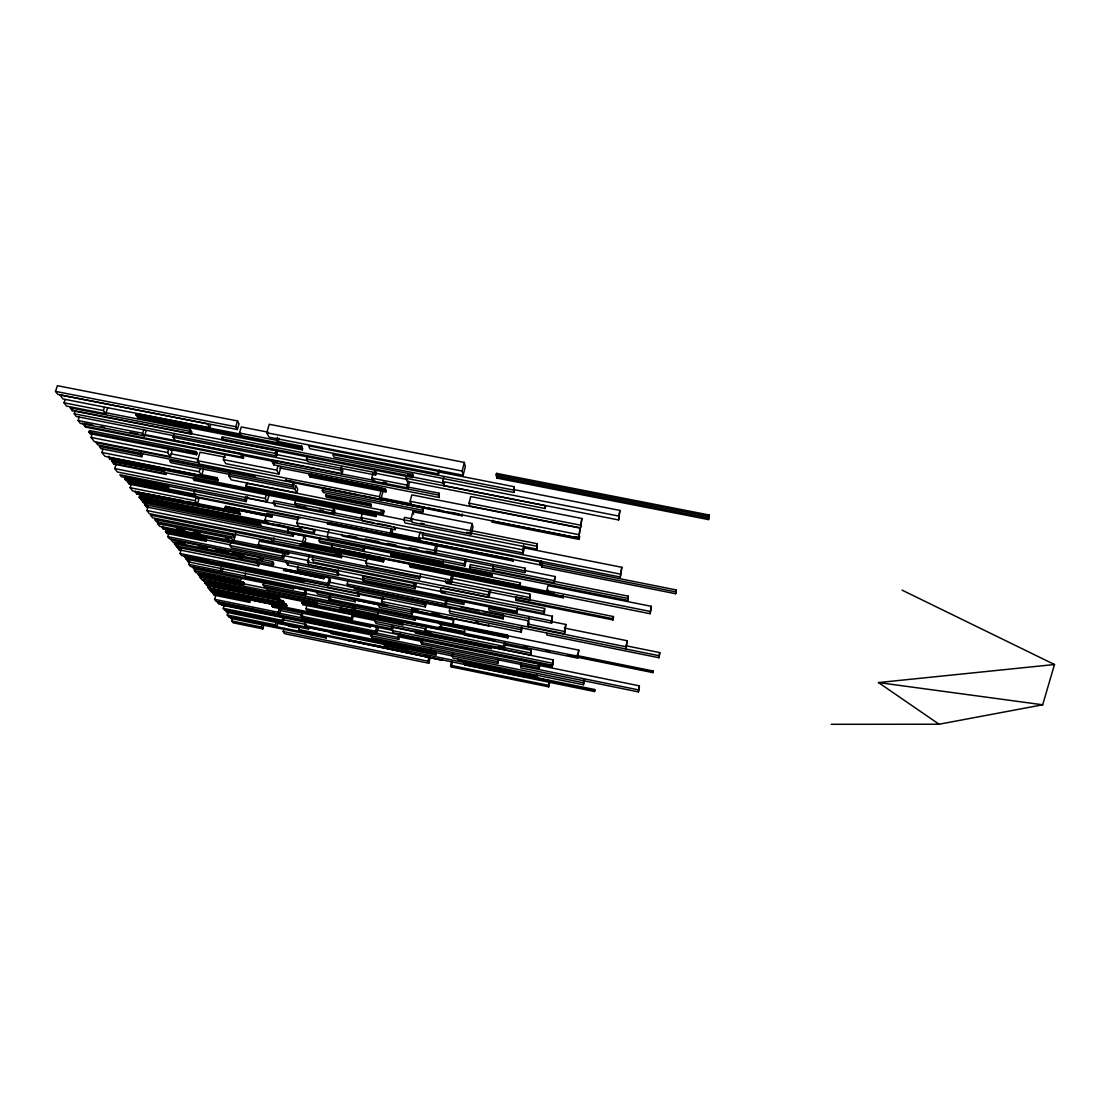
<?xml version="1.0" encoding="UTF-8"?>
<svg xmlns="http://www.w3.org/2000/svg" width="1110" height="1110" viewBox="0 0 1110 1110"><rect width="100%" height="100%" fill="white"/><g stroke="black" fill="none" stroke-linecap="round" stroke-linejoin="round"><path stroke-width="1.5" d="M513.417 489.51L619.852 510.406L618.603 519.952L443.847 485.569L442.723 481.449L443.778 477.286M620.31 574.106L422.244 534.659L423.285 537.781L620.31 577.047L621.808 567.307L523.74 547.799M621.808 567.307L620.31 577.047M627.136 640.734L625.804 648.989L627.136 640.734L564.393 628.052M494.061 569.319L470.265 564.56L469.724 566.766L470.279 568.833L627.802 600.385L628.329 596.181L553.543 581.224M628.329 596.181L627.802 600.385M521.006 663.114L520.84 667.887L638.43 691.905L639.388 685.855L538.183 665.223M639.388 685.855L638.43 691.905M650.113 613.733L651.348 606.337L547.965 585.636L546.786 590.714L547.105 593.073L650.113 613.733L651.348 606.337M568.154 655.386L653.041 672.646L653.11 671.786M576.021 655.344L653.263 671.037L653.207 671.897L575.854 656.093M546.55 632.95L546.869 635.031L658.938 657.731L659.77 652.597L626.193 645.812M659.77 652.597L658.938 657.731M675.671 593.739L676.281 589.951L541.874 563.145L541.416 565.101L541.68 567.002L675.671 593.739L676.281 589.951M708.527 519.591L709.29 515.012L496.545 473.36L496.17 474.844L496.794 478.091L708.527 519.591L708.832 518.092L497.155 476.62L496.545 473.36M709.29 515.012L708.971 516.511L496.17 474.844M653.041 672.646L653.263 671.037M525.349 675.324L594.669 689.504L594.53 691.544L464.674 664.973L464.479 662.878M594.53 691.544L594.669 689.504M612.997 619.921L613.455 616.563L516.261 597.027L515.748 599.164L515.997 600.399L612.997 619.921L613.455 616.563M618.603 519.952L619.852 510.406M452.991 652.874L452.228 655.968L452.991 658.077L583.444 684.745L583.971 679.625M583.444 684.745L584.471 680.097M464.923 628.607L463.813 633.102L464.452 635.1L577.588 658.105L578.768 650.127L452.103 624.528M577.588 658.105L578.768 650.127M451.229 666.888L452.325 662.42L451.728 660.797L450.632 665.279L451.229 666.888L548.645 686.84L549.672 682.345M529.29 617.091L527.652 624.028L528.082 626.345L564.477 633.713L565.809 624.458L550.865 621.447M564.477 633.713L565.809 624.458M563.172 597.818L563.408 596.778L410.617 566.114L409.729 563.741L409.465 564.768L410.353 567.141L563.172 597.818L562.937 595.557M580.516 527.847L581.876 518.481L470.723 496.572L469.072 503.177L469.752 505.98L580.516 527.847L581.876 518.481M578.837 538.045L580.1 528.11L411.81 494.88L410.145 501.29L411.352 504.897L578.837 538.045L580.1 528.11M579.059 538.211L579.517 536.227L579.142 539.391L492.34 522.213L492.091 521.006L579.059 538.211L579.142 539.391M415.112 631.798L393.231 627.344L392.385 630.605L393.398 632.783L552.669 665.251L553.127 659.895L490.856 647.213M552.128 666.86L552.156 665.098L552.128 666.86L400.363 635.919L400.072 634.101L400.363 635.919M552.669 665.251L553.127 659.895M548.645 686.84L549.089 682.289M493.117 565.587L492.965 570.568L554.237 582.833L554.931 576.506L525.03 570.526M554.237 582.833L554.931 576.506M539.293 668.206L539.696 663.35L539.293 668.206L421.703 644.216L420.94 642.357L421.703 639.304M458.014 659.118L458.472 660.422L536.838 676.448L537.434 673.867M551.323 620.934L488.608 608.266L489.177 610.514L551.615 623.126L552.405 616.216L516.844 609.043M551.615 623.126L552.405 616.216M375.749 618.631L375.027 621.35L376.096 623.542L530.982 655.067L531.246 650.252L504.19 644.744M530.982 655.067L531.246 650.252M299.2 627.081L299.242 630.563L526.043 677.072L526.653 674.491M547.105 593.073L547.896 589.701M544.247 613.608L544.608 608.446L441.253 587.634L440.517 590.548L441.294 592.851L544.247 613.608L544.608 608.446M382.867 597.055L381.701 601.509L382.881 604.09L521.214 632.131L522.269 627.649M445.485 580.641L446.331 583.291L529.609 600.038L529.942 594.141L451.326 578.352M529.609 600.038L529.942 594.141M513.444 559.606L513.097 561.049L327.894 524.1L328.296 522.671L540.168 564.935L541.125 560.814M541.68 567.002L541.874 563.145M528.082 626.345L529.054 622.197M341.658 534.201L342.588 536.172L524.85 572.607L525.46 570.068L525.141 568.209L435.439 550.283M363.581 577.38L362.859 580.1L363.539 581.557L516.899 612.498L517.274 608.377M516.899 612.498L517.87 608.391M406.621 475.815L405.969 478.285L406.981 481.31L545.093 508.505L545.676 506.021M413.003 519.078L404.512 517.385L403.873 519.841L404.97 522.907L536.81 549.117L536.962 543.692L470.737 530.538M536.81 549.117L536.962 543.692M521.214 632.131L521.436 626.664M362.401 513.042L361.152 517.676L362.582 521.034L523.198 553.002L522.657 549.797L523.767 545.107M371.739 632.825L370.962 635.78L371.961 637.75L497.696 663.433L497.918 658.577M523.198 553.002L524.683 546.772M497.696 663.433L498.765 658.965M426.226 625.624L425.047 630.327L425.921 632.561L504.329 648.517L503.801 646.353L504.925 641.622M452.269 623.862L507.492 635.073L507.839 637.917L439.518 624.056L438.714 621.808M504.329 648.517L505.438 643.8M515.997 600.399L516.261 597.027M332.209 546.092L331.668 545.01L331.571 548.437L520.007 586.233L520.382 582.833L320.068 542.693L319.111 540.847L320.041 537.448M520.007 586.233L520.382 582.833M507.839 637.917L507.492 635.073M524.85 572.607L525.141 568.209M491.355 648.656L491.411 646.741L415.834 631.368L415.542 632.478L415.875 633.283L491.355 648.656L491.411 646.741M353.688 587.273L354.437 588.813L503.163 618.88L503.385 615.134L445.776 603.493M503.163 618.88L503.385 615.134M464.674 664.973L464.896 664.099M491.924 573.856L491.924 575.84L391.428 555.708L391.011 554.653L391.261 553.696L491.924 573.856L491.924 575.84M513.431 490.037L332.833 454.573L333.902 457.084L513.833 492.424L514.235 486.735L438.325 471.833M313.006 556.721L312.257 559.495L313.741 562.215L488.872 597.485L488.233 594.904L489.246 590.7M513.833 492.424L514.235 486.735M488.872 597.485L490.565 590.506M492.34 522.213L492.826 520.229M329.878 594.946L328.796 598.97L329.573 600.399L453.019 625.443L453.574 620.032L412.906 611.777M453.019 625.443L453.574 620.032M298.16 566.294L297.355 569.18L298.465 571.081L463.661 604.437L464.382 601.523M496.794 478.091L497.155 476.62M331.141 630.563L330.988 633.505L436.008 654.969L436.272 652.042L429.487 650.654M436.008 654.969L436.272 652.042M659.118 655.732L450.119 613.428L449.328 611.027L450.063 608.072M471.223 534.118L470.349 530.649L472.125 523.531L412.864 511.779L411.019 518.869L412.24 522.394L471.223 534.118L472.985 527.028L472.125 523.531M328.824 530.483L327.2 536.449L328.269 538.6L464.854 565.947L464.285 563.88L465.409 559.357M464.854 565.947L466.339 559.939M442.238 659.132L442.293 660.242L348.387 640.525L361.915 642.704M442.293 660.242L348.526 639.957M285.436 480.186L462.079 515.803L462.204 513.93M462.079 515.803L462.37 514.624M305.805 621.6L304.75 625.457L305.583 626.775L430.486 652.292L430.625 648.448M284.049 628.44L283.189 631.534L284.673 633.713L428.751 663.225L427.891 661.171L429.07 656.468M430.486 652.292L431.457 648.42M428.751 663.225L430.305 656.981M367.174 558.413L365.981 562.937L367.313 565.906L451.368 582.806L450.466 579.919L451.978 573.842M348.027 580.849L347.18 584.04L348.36 586.385L445.707 606.06L444.943 603.798L445.748 600.579M378.066 612.304L377.303 615.204L378.01 616.688L440.504 629.398L441.072 623.57M451.368 582.806L453.255 575.258M445.707 606.06L447.302 599.664M440.504 629.398L441.6 625.041M463.161 475.233L462.148 471.042L464.327 462.426L269.258 424.284L266.802 432.761L269.05 437.16L463.161 475.233L465.326 466.658L464.327 462.426M421.703 644.216L422.48 641.178M328.491 537.143L288.087 529.054L287.393 531.537L287.92 532.467L442.626 563.45L443.265 560.952M407.301 652.777L406.357 650.682L407.009 648.101M200.327 573.398L243.395 582.139L244.214 583.319L243.811 584.734L199.162 575.66L198.662 573.065L198.246 574.481L266.22 588.369L267.524 590.159L415.015 620.115L415.681 617.493M298.368 517.371L296.786 522.99L298.576 526.293L435.453 553.668L434.44 550.491L435.883 544.802M435.453 553.668L437.617 545.177M415.875 633.283L415.834 631.368M424.506 604.645L326.964 584.914L328.241 587.273L425.366 606.92L424.506 604.645L425.296 601.564M425.366 606.92L426.143 603.868L422.799 603.188M402.819 625.013L402.333 622.585L302.156 602.231L301.934 603.035L302.947 604.7L402.819 625.013L402.333 622.585M251.651 609.362L398.712 639.388L399.42 636.599L398.532 634.615L376.692 630.161M414.224 586.635L362.36 576.173L363.358 578.296L415.029 588.716L414.224 586.635L415.071 582.694M374.667 480.491L272.977 460.442L272.436 462.329L273.754 464.854L439.283 497.516L439.074 493.187L406.87 486.832M415.029 588.716L416.333 583.624M439.283 497.516L439.074 493.187M259.768 539.64L258.339 544.649L259.601 546.661L419.524 578.837L420.496 575.049M411.255 611.804L378.371 605.144L379.426 607.42L412.171 614.052L411.255 611.804L411.893 609.335M443.847 485.569L444.555 482.808M412.171 614.052L413.114 610.361M391.233 628.649L272.13 604.548L271.784 605.783L391.969 630.23L391.233 628.649L392.024 625.596M358.447 495.088L322.913 488.053L322.275 490.384L323.246 492.452L422.771 512.168L422.73 507.811L378.746 499.098M391.969 630.23L392.746 627.192M422.771 512.168L422.73 507.811M410.353 567.141L410.617 566.114M419.774 540.917L418.664 537.684L420.066 532.217L423.423 532.883M438.561 473.984L437.77 471.126L308.608 445.79L309.954 448.731L438.561 473.984L439.574 470.057M398.712 639.388L397.81 637.417L398.532 634.615M385.85 644.466L384.92 648.087L385.031 644.619M271.784 605.783L272.699 607.128L370.379 627.039L370.698 625.804L273.046 605.907L272.13 604.548M373.154 472.791L371.711 478.16L372.821 481.032L408.078 487.984L409.479 482.614M412.545 477.55L412.67 474.331L222.264 436.91L221.681 438.866L222.444 440.171L412.545 477.55L412.67 474.331M391.428 555.708L391.261 553.696M302.295 612.054L301.185 616.078L302.655 618.423L376.637 633.519L375.499 631.229L376.554 627.178M376.637 633.519L378.038 628.135M383.422 561.91L383.783 560.55L300.463 543.831L300.089 545.19L383.422 561.91L382.742 558.08L376.054 556.734M300.116 517.413L299.908 518.148L129.329 484.113L127.372 481.573L127.594 480.838L129.551 483.391L391.164 535.519L390.193 532.994L391.372 528.485M391.164 535.519L392.746 529.512M306.11 507.242L273.795 500.804L273.254 502.733L274.933 505.744L395.132 529.692L395.646 527.75M408.078 487.984L407.12 485.139L408.189 481.102M354.34 610.777L354.936 608.544L353.688 606.129L353.091 608.377L354.34 610.777L201.909 579.808L199.966 577.283L200.619 575.049M352.411 619.338L353.438 615.453L352.758 614.149L351.731 618.034L352.411 619.338L306.79 610.042L305.985 608.724L307.04 604.853L312.118 605.894M358.808 596.417L359.363 594.363L358.044 591.713L357.503 593.767L358.808 596.417L188.27 561.882L186.105 559.079L186.716 557.053M349.678 631.243L349.178 629.259L349.678 631.243L222.194 605.227L221.376 603.174M383.352 514.388L383.616 510.461L246.656 483.28L245.865 486L246.587 487.235L383.352 514.388L383.616 510.461M364.76 548.062L363.858 551.476L363.039 549.644L363.955 546.231M225.496 457.251L200.022 452.228L197.469 460.678L199.675 464.133L380.716 499.972L379.454 496.669L381.743 488.095L279.845 467.976M375.707 513.763L375.915 516.566L194.361 480.477L193.362 478.965L193.764 477.619L375.707 513.763L375.915 516.566M380.716 499.972L382.992 491.439M316.475 592.102L317.626 594.114L355.172 601.731L355.769 599.497M385.739 491.924L385.447 488.899L309.579 473.928L309.218 475.205L310.065 476.981L385.739 491.924L385.447 488.899M375.582 475.066L374.597 472.458L375.236 470.127L376.207 472.735L375.582 475.066L307.761 461.718L306.513 459.068L307.179 456.737M372.821 481.032L373.543 478.354M494.699 640.775L340.562 609.446L340.354 607.073M340.562 609.446L340.923 608.127L379.87 616.036M371.073 506.049L370.629 503.746L326.035 494.907L325.841 495.615L326.59 497.224L371.073 506.049L370.629 503.746M340.756 556.152L260.364 540.015L261.336 541.583L341.505 557.692L341.228 554.403L272.574 540.612M329.573 600.399L330.294 597.721M341.505 557.692L341.228 554.403M168.623 533.91L167.79 536.657L169.386 538.711L337.662 572.649L338.411 569.86M286.033 562.284L287.754 565.198L338.203 575.382L338.758 573.343L337.287 570.471M326.132 637.959L325.355 636.668L229.936 617.146L230.963 618.478L326.132 637.959L326.742 635.697M316.517 602.605L316.877 604.326L203.879 581.362L203.116 580.35L203.324 579.614L316.517 602.605L316.877 604.326M323.829 578.726L323.94 577.103L283.869 569.014L283.522 570.221L323.829 578.726L323.94 577.103M181.263 549.464L180.042 553.515L181.61 555.541L328.949 585.345L327.908 583.416L329.392 577.949L258.075 563.547M328.949 585.345L330.433 579.892L329.392 577.949M342.088 473.665L342.879 470.793L341.408 467.324L340.617 470.21L342.088 473.665L175.422 440.809L173.063 437.201L173.937 434.357M334.221 513.542L332.945 510.822L333.666 508.172L334.942 510.905L334.221 513.542L296.259 505.98L294.816 503.232L295.565 500.596M308.552 629.051L307.47 627.317L225.372 610.542L226.745 612.318L308.552 629.051L309.218 626.623M307.539 561.938L413.225 583.222L414.252 585.913L309.093 564.726L307.539 561.938L309.315 555.513M326.59 497.224L326.035 494.907M304.057 579.933L303.613 581.515L185.19 557.553L183.538 555.416L209.013 560.564M263.972 581.696L263.098 584.776L264.346 586.677L305.514 595.029L304.404 593.156L305.264 590.062L293.692 587.717M302.947 604.7L302.156 602.231M305.514 595.029L306.374 591.935L305.264 590.062M148.227 506.271L146.908 510.517L149.323 513.652L304.209 544.732L302.572 541.736L304.182 535.991L292.346 533.619M285.797 603.798L286.907 605.533L286.435 607.253L285.312 605.519L285.797 603.798L282.453 603.119M283.064 617.132L284.077 618.659L283.189 621.864L282.176 620.365L283.064 617.132L259.518 612.332M304.209 544.732L305.805 539.016L304.182 535.991M293.401 588.897L292.471 587.398L192.488 567.127L193.681 568.681L293.401 588.897L293.859 587.245L276.959 583.832M298.118 519.688L266.886 513.458L265.012 520.007L266.872 523.171L314.352 532.661L315.254 529.387M279.373 600.094L277.764 597.61L278.083 596.431L279.706 598.928L279.373 600.094L206.682 585.303L204.726 582.764L205.073 581.585L207.029 584.151L279.706 598.928M287.754 565.198L288.322 563.172M267.524 521.714L139.555 496.128L139.194 497.294L140.068 498.432L301.462 530.719L301.199 528.457M281.385 607.822L279.567 614.329L278.194 612.29L279.567 607.392M301.462 530.719L301.781 529.553L298.396 528.873M278.291 621.531L276.792 626.928L275.377 624.875L276.126 622.155M283.674 604.298L282.578 602.605L283.106 600.704L208.472 585.525L207.917 587.412L209.249 589.146L283.674 604.298L284.202 602.411L283.106 600.704M296.717 492.854L297.744 489.205L295.829 485.417L294.788 489.094L296.717 492.854L231.241 479.867L228.938 476.037L229.645 473.595M264 624.763L262.848 628.898L261.516 627.067L262.293 624.292M231.144 541.597L229.992 545.565L231.518 547.827L283.563 558.316L282.231 556.082L283.355 552.1M283.563 558.316L284.673 554.348M145.077 503.066L144.591 504.606L146.381 506.923L293.248 536.352L292.013 534.132L292.443 532.578M162.809 526.182L162.338 527.75L163.42 529.165L288.406 554.32L288.059 551.365M272.699 607.128L273.046 605.907M293.248 536.352L293.678 534.798M283.772 570.637L283.869 569.014M288.406 554.32L288.85 552.738L270.271 549.006M310.065 476.981L309.579 473.928M272.866 541.957L271.312 539.363L150.502 515.109L152.583 517.801L272.866 541.957L274.059 537.781M240.939 434.204L136.377 413.683L135.975 414.96L137.723 417.513L302.433 449.869L301.642 446.123L278.027 441.489M292.36 484.973L169.594 460.664L171.009 462.745L293.387 486.999L292.36 484.973L293.262 481.768L289.904 481.102M302.433 449.869L301.642 446.123M293.387 486.999L294.303 483.793M272.588 561.563L273.851 563.589L273.31 565.49L272.047 563.464L272.588 561.563L259.13 558.843M259.143 564.019L258.602 565.906L256.937 563.325L257.464 561.438M271.784 517.135L271.853 515.512L225.58 506.271L225.233 507.437L271.784 517.135L271.853 515.512M274.933 505.744L275.474 503.829M249.681 602.411L248.765 599.483L249.681 602.411L214.272 595.196L212.898 593.42L213.245 592.24L214.605 594.03L250.014 601.245M262.279 560.203L260.697 557.706L171.051 539.626L173.035 542.193L262.279 560.203L262.931 557.914M285.825 480.908L286.144 479.742M252.497 608.1L251.734 610.777L250.374 608.877L217.366 602.147L218.864 604.062L256.146 611.638M195.318 567.64L194.444 570.568L196.123 572.746L240.329 581.723L241.175 578.796M273.754 464.854L274.295 462.967M276.543 455.919L277.389 452.935L276.099 450.396L75.175 410.88L74.217 413.808L76.257 416.472L276.543 455.919L275.238 453.379L276.099 450.396M116.078 464.341L114.746 468.573L117.396 472L267.149 501.803L265.29 498.515L266.511 494.241M259.56 522.616L260.989 526.223L259.56 522.616L141.581 499.014L141.331 499.847L143.523 502.691L442.349 562.562L442.626 563.45M262.848 628.898L233.155 622.821L231.726 620.976L232.517 618.201M245.698 572.927L244.824 575.979L246.018 577.727L387.113 606.324L386.363 604.659L221.778 571.331M243.395 582.139L243.811 584.734M267.149 501.803L268.786 496.128L266.927 492.812M224.72 455.044L223.36 459.596L225.774 463.647L278.832 474.137L276.737 470.14L278.041 465.576M278.832 474.137L280.997 466.561M261.336 541.583L261.821 539.848M283.189 621.864L224.442 609.862L223.249 608.322L224.178 605.116M279.207 438.367L277.902 442.918L276.57 440.268L277.445 437.229M276.792 626.928L228.854 617.118L227.245 615.023L228.008 612.332M279.567 614.329L216.228 601.412L214.605 599.317L216.02 594.447M182.997 500.638L135.254 491.813L137.03 494.116L240.412 514.069L239.011 511.835L186.383 501.318M244.935 499.639L119.88 474.733L121.448 476.759L246.115 501.595L244.935 499.639L245.893 496.35M158.466 520.576L157.565 523.545L159.673 526.293L233.544 541.139L235.847 533.383M246.115 501.595L247.544 496.669M222.194 605.227L222.402 604.52L371.753 635.073M209.249 589.146L209.804 587.273M286.435 607.253L211.524 592.005L210.165 590.229L210.664 588.508M211.524 592.005L212.024 590.284M223.013 568.264L221.709 572.774L220.252 570.762L221.126 567.737M214.272 595.196L214.605 594.03M240.218 514.735L239.011 511.835M203.879 581.362L203.324 579.614M225.524 507.894L225.58 506.271M82.515 423.077L85.623 427.128L243.423 458.263L241.439 453.615L145.216 434.648M243.423 458.263L241.439 453.615M206.682 585.303L207.029 584.151M831.21 724.303L939.088 724.233L1042.678 704.781L1054.5 664.515L902.055 590.131M193.681 568.681L194.167 567.043M237.346 429.528L235.792 426.726L237.512 420.954L57.387 385.697L55.5 391.386L57.762 394.314L237.346 429.528L239.052 423.784L237.512 420.954M205.419 538.308L205.017 539.682L206.224 541.361L206.626 540.001L205.419 538.308L165.889 530.344L165.487 531.718L166.791 533.424L206.224 541.361M240.967 435.661L239.496 432.997L241.286 426.934L268.218 432.206M188.27 561.882L188.867 559.856M221.709 572.774L190.434 566.447L188.867 564.407L189.768 561.383M216.977 477.647L217.81 480.713L216.977 477.647L201.784 474.636M258.602 565.906L179.112 549.838L179.667 547.979M102.98 449.245L101.94 452.478L104.895 456.307L201.59 475.496L203.532 469.003M197.441 503.982L195.207 500.707L196.525 496.337L198.745 499.625L197.441 503.982L132.701 491.036L130.12 487.706L131.48 483.363M185.19 557.553L185.661 555.999M196.553 454.725L197.039 453.116L196.054 451.562L89.494 430.513L88.98 432.109L90.201 433.719L196.553 454.725L195.568 453.171L88.98 432.109M273.31 565.49L176.046 545.856L174.436 543.761L175.005 541.874M209.734 427.738L207.459 423.881L59.912 394.952L62.979 398.948L209.734 427.738L210.539 425.088M194.361 480.477L194.763 479.145M176.046 545.856L176.615 543.969M201.59 475.496L199.176 471.764L200.161 468.503M179.112 549.838L177.087 547.202L177.642 545.315M195.416 496.475L193.626 493.811L194.958 489.357M166.791 533.424L167.208 532.065L165.889 530.344M195.568 453.171L196.054 451.562M168.137 488.705L167.041 487.179L167.513 485.653L168.595 487.179L168.137 488.705L125.971 480.297L124.778 478.757L125.263 477.231L165.82 485.306M190.185 429.279L191.905 432.067L191.308 434.065L189.574 431.277L190.185 429.279L104.409 412.421M163.42 529.165L163.892 527.597M170.163 448.717L171.981 451.437L170.385 456.626L167.652 452.561L168.845 448.648M165.834 474.456L163.975 470.862L111.791 461.191L114.066 464.16L165.834 474.456L163.975 470.862M143.523 502.691L141.581 499.014M146.381 506.923L146.853 505.383M137.03 494.116L135.462 491.147M140.068 498.432L139.555 496.128M146.159 430.763L144.536 436.008L142.621 433.247L143.856 429.306M129.329 484.113L129.551 483.391M142.635 453.935L141.747 456.765L140.151 454.545L141.039 451.701M137.723 417.513L138.126 416.236L136.377 413.683M125.971 480.297L126.443 478.785M114.066 464.16L111.999 460.539M217.81 480.713L110.07 459.318L108.586 457.389L108.96 456.21M110.07 459.318L110.445 458.152L218.157 479.534M170.385 456.626L94.294 441.572L91.103 437.423L92.352 433.538M107.712 407.703L105.755 413.808L103.383 410.534L104.368 407.467M85.623 427.128L83.791 423.687M90.201 433.719L90.715 432.123M144.536 436.008L80.267 423.326L78.116 420.523L79.379 416.611M191.308 434.065L72.316 410.658L72.969 408.688M105.755 413.808L66.572 406.107L64.033 402.805L65.032 399.753M939.088 724.233L878.468 682.567L1054.5 664.515M878.468 682.567L1042.678 704.781M55.5 391.386L235.792 426.726M266.802 432.761L462.148 471.042M239.496 432.997L276.57 440.268M135.975 414.96L301.282 447.413M138.126 416.236L302.794 448.579M64.033 402.805L103.383 410.534M189.574 431.277L70.11 407.8L72.316 410.658M407.967 474.581L413.059 475.579M442.723 481.449L618.603 516.025M221.681 438.866L412.143 476.315M411.699 476.814L443.833 483.141M405.969 478.285L544.732 505.577L545.093 508.505M306.513 459.068L374.597 472.458M74.217 413.808L275.238 453.379M376.526 473.457L406.857 479.423M275.433 454.337L307.581 460.664M173.063 437.201L340.617 470.21M371.711 478.16L407.12 485.139M78.116 420.523L142.621 433.247M383.144 482.156L386.53 482.822M84.207 423.41L92.643 425.075M101.093 426.739L104.465 427.406M129.787 432.4L138.237 434.065M141.608 434.731L241.217 454.365M240.606 454.961L277.25 462.19M272.436 462.329L438.589 495.102M85.859 426.393L243.631 457.528M469.072 503.177L580.35 525.141M186.91 451.118L197.039 453.116M309.218 475.205L385.101 490.204M310.425 475.69L386.086 490.634M223.36 459.596L276.737 470.14M91.103 437.423L167.652 452.561M171.218 453.851L198.163 459.179M410.145 501.29L578.601 534.618M197.469 460.678L379.454 496.669M380.772 497.821L411.31 503.857M576.187 536.727L579.6 537.406M381.035 498.529L425.102 507.242M428.488 507.908L442.044 510.6M450.521 512.279L458.985 513.958M198.829 462.912L96.029 442.557L97.791 444.86L255.689 476.135M380.452 498.987L461.899 515.109M361.832 495.754L375.36 498.432M322.275 490.384L422.119 510.156M140.151 454.545L99.303 446.456L101.038 448.704L141.747 456.765M228.938 476.037L294.788 489.094M325.841 495.615L370.435 504.467M326.798 496.503L371.267 505.327M101.94 452.478L199.176 471.764M380.702 510.988L384.074 511.654M108.586 457.389L216.63 478.826M245.865 486L382.894 513.208M411.019 518.869L470.349 530.649M111.791 461.191L163.78 471.528M362.817 511.488L412.365 521.52M420.856 523.212L424.256 523.892M466.727 532.328L536.38 546.162M165.529 472.68L197.635 479.048M211.164 481.74L219.613 483.419M228.063 485.098L236.513 486.777M250.027 489.454L258.477 491.133M193.362 478.965L376.276 515.207M114.274 463.508L166.028 473.79M294.816 503.232L332.945 510.822M114.746 468.573L265.29 498.515M361.152 517.676L522.657 549.797M319.708 509.948L323.121 510.614M331.613 512.307L362.235 518.398M273.254 502.733L373.904 522.768M377.261 523.434L390.678 526.098M246.184 497.988L274.961 503.718M128.136 479.118L168.595 487.179M124.778 478.757L167.041 487.179M418.664 537.684L539.724 561.813L540.168 564.935M390.789 532.828L419.635 538.586M193.626 493.811L390.193 532.994M127.594 480.838L195.416 494.366M391.594 533.716L420.288 539.432M127.372 481.573L195.194 495.102M541.416 565.101L675.865 591.908M225.871 506.729L272.116 515.97M130.12 487.706L195.207 500.707M225.233 507.437L271.52 516.677M296.786 522.99L434.44 550.491M135.254 491.813L238.816 512.501M137.238 493.45L240.412 514.069M348.429 535.561L356.907 537.254M365.37 538.947L378.912 541.652M387.376 543.345L395.84 545.038M409.396 547.743L417.86 549.436M426.323 551.129L524.53 570.748M265.012 520.007L312.743 529.553L314.352 532.661M140.429 497.28L267.815 522.755M276.307 524.447L284.798 526.154M139.194 497.294L300.865 529.623M492.452 568.334L553.973 580.641M327.2 536.449L464.285 563.88M141.331 499.847L259.324 523.462M469.724 566.766L627.844 598.415M143.773 501.873L261.225 525.377M144.591 504.606L292.013 534.132M391.011 554.653L492.16 574.883M319.111 540.847L363.039 549.644M331.03 547.355L519.813 585.22M146.908 510.517L302.572 541.736M546.786 590.714L650.252 611.457M304.084 542.29L334.207 548.34M337.551 549.006L350.94 551.698M354.298 552.364L372.696 556.054M383.172 558.441L547.993 591.477M409.465 564.768L554.5 593.864M302.031 543.317L382.381 559.44M335.303 554.598L366.106 561.008M365.981 562.937L450.466 579.919M447.15 580.974L529.165 597.457M157.565 523.545L231.754 538.461L233.544 541.139M258.339 544.649L418.831 576.923L419.524 578.837M176.351 528.901L184.815 530.608M193.279 532.3L200.05 533.674M225.427 538.78L228.813 539.46M232.198 540.14L260.975 545.926M162.338 527.75L287.615 552.96M515.748 599.164L612.984 618.728M312.257 559.495L488.233 594.904M165.487 531.718L229.798 544.76M283.799 555.638L309.107 560.73M229.992 545.565L282.231 556.082M440.517 590.548L543.928 611.388M167.79 536.657L336.663 570.693L337.662 572.649M414.599 586.233L444.985 592.365M338.73 574.481L364.094 579.587M176.684 542.221L185.106 543.914M198.565 546.633L206.973 548.326M215.382 550.019L228.84 552.738M232.212 553.418L243.992 555.791M362.859 580.1L516.622 611.124M174.436 543.761L272.047 563.464M297.355 569.18L463.12 602.633L463.661 604.437M238.789 557.664L242.188 558.344M177.087 547.202L256.937 563.325M284.118 569.416L324.162 577.505M283.522 570.221L323.607 578.324M347.18 584.04L444.943 603.798M460.969 607.156L479.617 610.93M483.017 611.61L528.79 620.865M329.476 582.209L502.83 617.424M429.362 603.34L442.904 606.074M446.289 606.768L449.675 607.447M180.042 553.515L327.908 583.416M527.652 624.028L564.227 631.423M217.504 562.284L236.18 566.058M239.58 566.752L302.406 579.462M195.194 558.76L198.593 559.454M212.163 562.201L218.948 563.575M244.394 568.722L247.78 569.402M266.442 573.176L269.841 573.87M288.503 577.644L291.888 578.324M300.38 580.044L327.519 585.539M449.328 611.027L625.832 646.741M186.105 559.079L357.503 593.767M358.946 594.238L384.199 599.344M381.701 601.509L520.729 629.661M418.192 610.486L411.477 609.112L412.018 610.458L489.066 626.068L488.719 624.763M431.623 613.206L440.032 614.898M475.288 622.044L478.646 622.724M188.867 564.407L220.252 570.762M355.297 600.108L379.023 604.908M194.444 570.568L238.816 579.573L240.329 581.723M263.098 584.776L304.404 593.156M303.96 593.142L330.863 598.595M328.796 598.97L452.575 624.084M206.182 575.604L244.214 583.319M266.247 588.217L507.991 637.265M199.966 577.283L353.091 608.377M440.018 626.775L465.118 631.881M353.923 609.834L377.677 614.663M438.769 627.067L464.216 632.242M377.303 615.204L439.976 627.941M440.823 628.427L462.842 632.894M463.813 633.102L577.408 656.177M203.116 580.35L317.072 603.576M339.993 608.391L463.883 633.574M524.003 646.409L527.403 647.102M546.078 650.904L549.478 651.584M204.726 582.764L277.764 597.61M301.934 603.035L402.125 623.404M303.169 603.895L426.448 628.94M320.596 607.614L323.981 608.294M337.523 611.055L351.065 613.802M425.047 630.327L503.801 646.353M351.828 615.814L375.499 620.643M277.445 601.037L284.202 602.411M375.027 621.35L430.833 632.714M498.473 646.478L530.594 653.013M207.917 587.412L282.578 602.605M305.985 608.724L351.731 618.034M278.596 603.84L286.907 605.533M210.165 590.229L285.312 605.519M416.167 632.173L491.619 647.532M415.542 632.478L491.133 647.865M248.265 599.289L278.346 605.422M212.898 593.42L248.432 600.649M392.385 630.605L552.378 663.197M399.877 634.851L551.975 665.847M279.248 610.306L302.766 615.093M400.557 635.17L552.294 666.111M301.185 616.078L375.499 631.229M214.605 599.317L278.194 612.29M399.031 636.835L422.591 641.635M278.485 613.081L397.81 637.417M420.94 642.357L538.974 666.43M222.86 604.229L226.218 604.922M239.677 607.669L248.085 609.376M251.443 610.07L348.984 629.981M520.382 665.764L638.527 689.893M370.962 635.78L497.211 661.56M283.008 619.755L306.457 624.542M223.249 608.322L282.176 620.365M304.75 625.457L429.972 651.043M431.485 651.723L583.277 682.733M307.942 627.594L331.501 632.409M330.544 632.755L435.731 654.248M277.75 623.362L299.492 627.816M288.267 626.026L296.675 627.747M384.074 645.618L407.606 650.432M406.357 650.682L525.627 675.074L526.043 677.072M227.245 615.023L275.377 624.875M298.534 629.481L384.407 647.047M525.849 675.962L549.436 680.777M375.305 645.437L410.436 652.625M423.826 655.358L427.17 656.052M464.271 663.752L594.738 690.656M450.632 665.279L548.395 685.3M231.726 620.976L261.516 627.067M283.189 631.534L427.891 661.171M198.246 574.481L199.162 575.66M273.435 612.054L274.836 614.107M308.302 611.763L309.301 613.386M246.656 483.28L247.377 484.515M222.264 436.91L223.027 438.214M288.087 529.054L288.614 529.997M336.732 572.51L338.203 575.382M354.173 599.747L355.172 601.731M369.727 625.735L370.379 627.039M327.894 524.1L327.048 522.352L512.792 559.398L513.097 561.049M382.742 558.08L383.783 560.55M414.266 618.27L415.015 620.115M394.036 526.778L395.132 529.692M412.864 511.779L413.669 514.152M536.602 675.171L536.838 676.448M233.225 535.284L154.665 519.508L156.385 521.742L234.668 537.476L233.225 535.284"/></g></svg>
